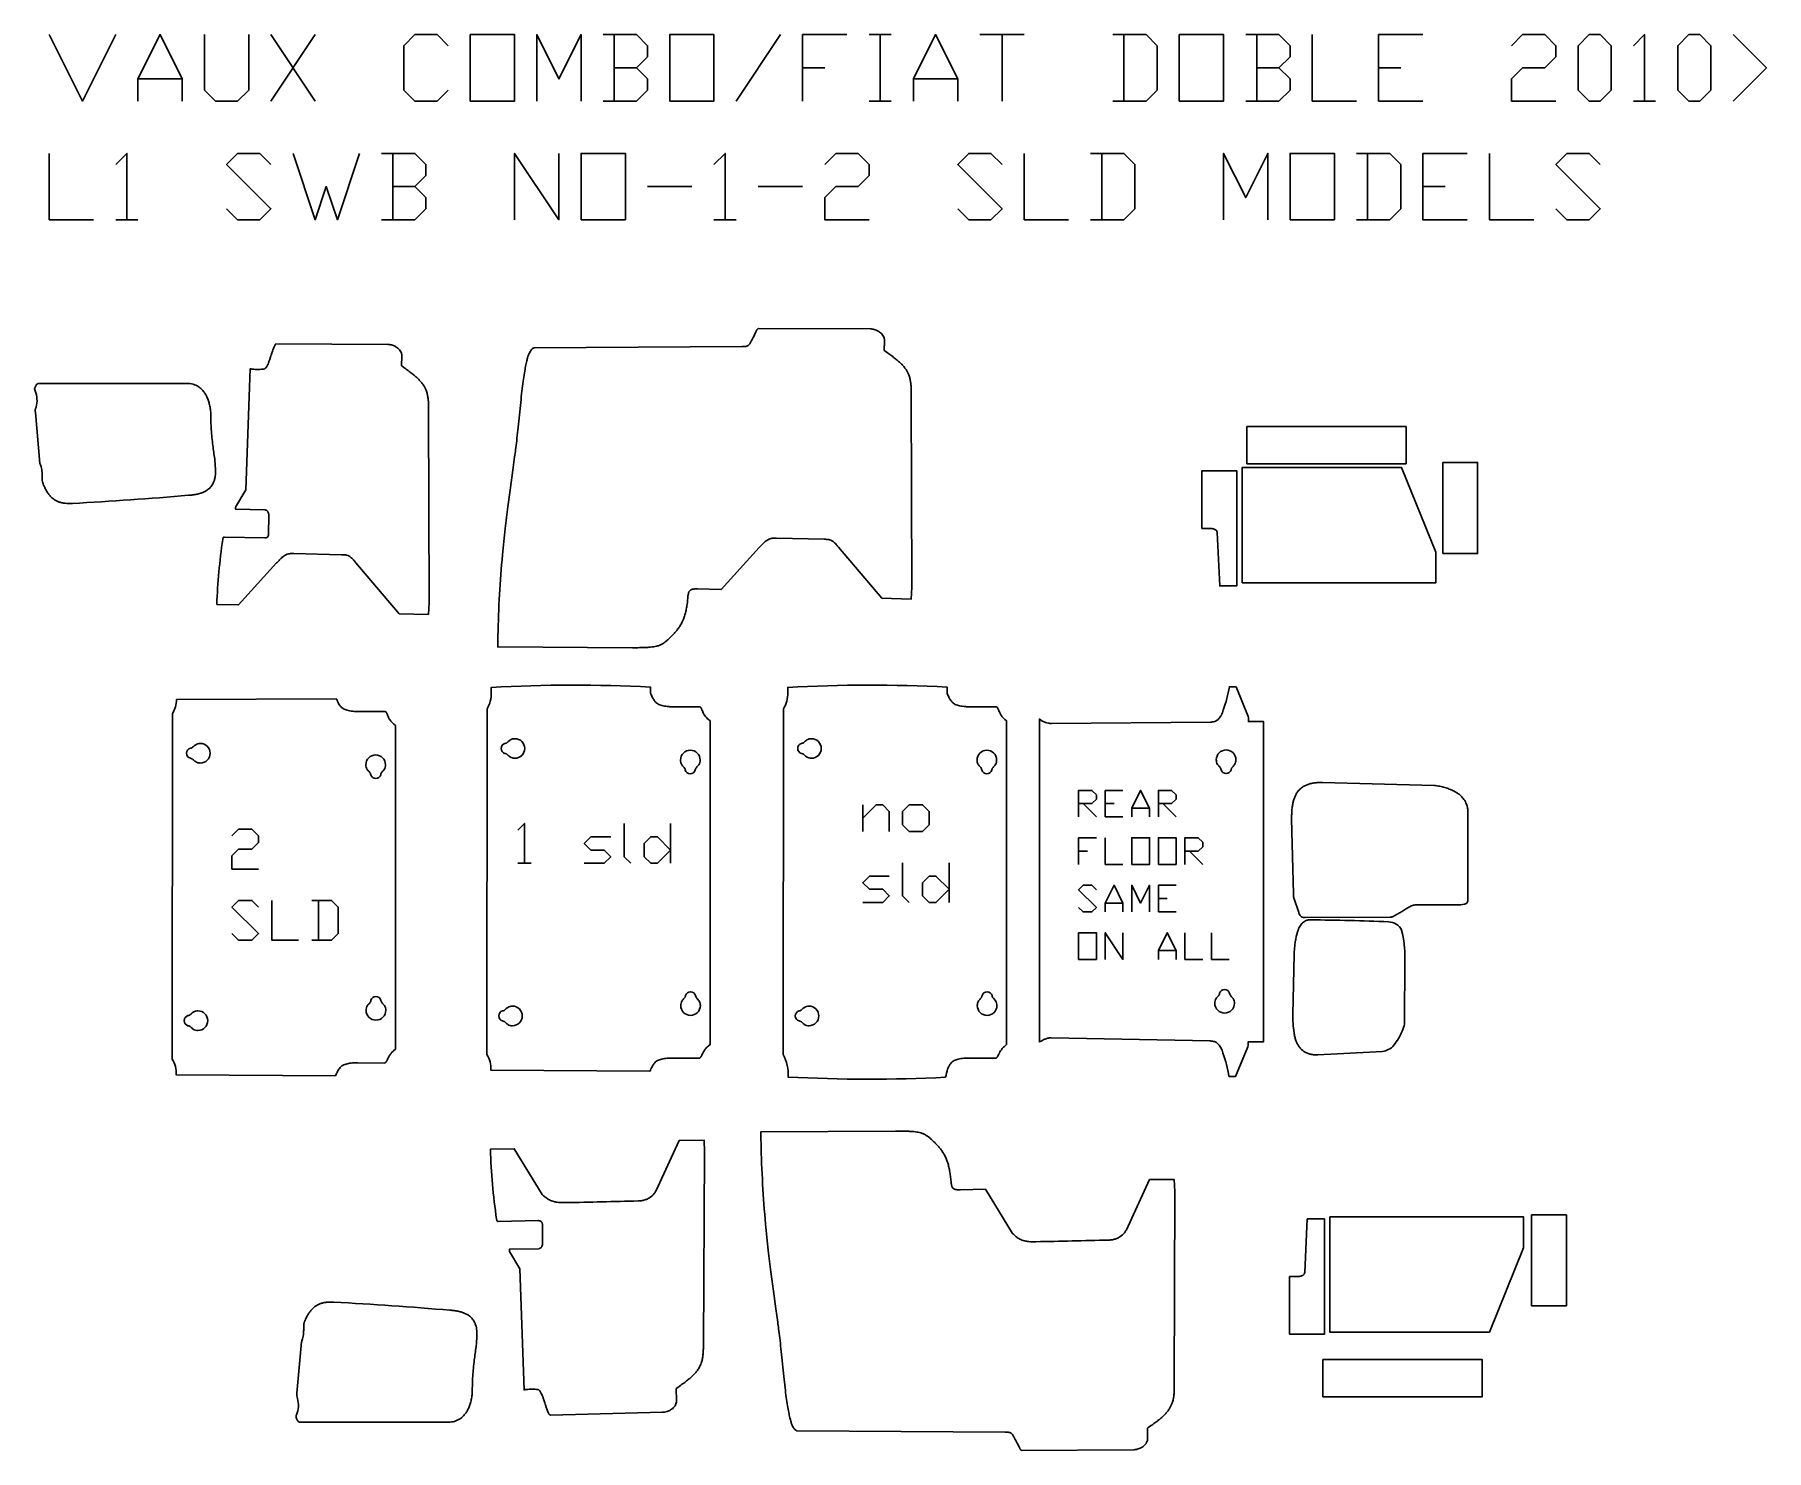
# Model space of a CAD drawing. Extents: x 937 to 7555, y -7170 to -1759.
import ezdxf

# ---------------------------------------------------------------- set-up
doc = ezdxf.new("R2010")
doc.units = 0
doc.layers.add('Default_Layer', color=1, linetype='CONTINUOUS')

msp = doc.modelspace()

# ---------------------------------------------------------------- linework, layer by layer
at = {"layer": 'Default_Layer'}
for points in [[(992.9, -1759.4), (1119.9, -2013.4), (1246.9, -1759.4)], [(1331.6, -2013.4), (1331.6, -1928.7), (1416.3, -1759.4), (1500.9, -1928.7), (1500.9, -2013.4)], [(1585.6, -1759.4), (1585.6, -1971.1), (1627.9, -2013.4), (1712.6, -2013.4), (1754.9, -1971.1), (1754.9, -1759.4)], [(1839.6, -2013.4), (2008.9, -1759.4)], [(1839.6, -1759.4), (2008.9, -2013.4)], [(2516.9, -1971.1), (2474.6, -2013.4), (2389.9, -2013.4), (2347.6, -1971.1), (2347.6, -1801.7), (2389.9, -1759.4), (2474.6, -1759.4), (2516.9, -1801.7)], [(2855.6, -2013.4), (2855.6, -1759.4), (2940.3, -1928.7), (3024.9, -1759.4), (3024.9, -2013.4)], [(3236.6, -1886.4), (3278.9, -1844.1), (3278.9, -1801.7), (3236.6, -1759.4), (3109.6, -1759.4)], [(3151.9, -1759.4), (3151.9, -2013.4)], [(3617.6, -2013.4), (3786.9, -1759.4)], [(3871.6, -2013.4), (3871.6, -1759.4), (4040.9, -1759.4)], [(4125.6, -1759.4), (4210.3, -1759.4)], [(4167.9, -1759.4), (4167.9, -2013.4)], [(4294.9, -2013.4), (4294.9, -1928.7), (4379.6, -1759.4), (4464.3, -1928.7), (4464.3, -2013.4)], [(4548.9, -1759.4), (4718.3, -1759.4)], [(4633.6, -1759.4), (4633.6, -2013.4)], [(5056.9, -2013.4), (5183.9, -2013.4), (5226.3, -1971.1), (5226.3, -1801.7), (5183.9, -1759.4), (5056.9, -1759.4)], [(5099.3, -1759.4), (5099.3, -2013.4)], [(5691.9, -1886.4), (5734.3, -1844.1), (5734.3, -1801.7), (5691.9, -1759.4), (5564.9, -1759.4)], [(5607.3, -1759.4), (5607.3, -2013.4)], [(5818.9, -1759.4), (5818.9, -2013.4), (5988.3, -2013.4)], [(6072.9, -2013.4), (6072.9, -1759.4), (6242.3, -1759.4)], [(6580.9, -1801.7), (6623.3, -1759.4), (6707.9, -1759.4), (6750.3, -1801.7), (6750.3, -1844.1), (6707.9, -1886.4), (6623.3, -1886.4), (6580.9, -1928.7), (6580.9, -2013.4), (6750.3, -2013.4)], [(7046.6, -1801.7), (7088.9, -1759.4), (7088.9, -2013.4)], [(7427.6, -1759.4), (7554.6, -1886.4), (7427.6, -2013.4)], [(3109.6, -2013.4), (3236.6, -2013.4), (3278.9, -1971.1), (3278.9, -1928.7), (3236.6, -1886.4), (3151.9, -1886.4)], [(3871.6, -1886.4), (3956.3, -1886.4)], [(5564.9, -2013.4), (5691.9, -2013.4), (5734.3, -1971.1), (5734.3, -1928.7), (5691.9, -1886.4), (5607.3, -1886.4)], [(6072.9, -1886.4), (6157.6, -1886.4)], [(1331.6, -1928.7), (1500.9, -1928.7)], [(4294.9, -1928.7), (4464.3, -1928.7)], [(4125.6, -2013.4), (4210.3, -2013.4)], [(6072.9, -2013.4), (6242.3, -2013.4)], [(7046.6, -2013.4), (7131.3, -2013.4)], [(992.9, -2213), (992.9, -2467), (1162.3, -2467)], [(1246.9, -2255.3), (1289.3, -2213), (1289.3, -2467)], [(1670.3, -2424.6), (1712.6, -2467), (1797.3, -2467), (1839.6, -2424.6), (1670.3, -2255.3), (1712.6, -2213), (1797.3, -2213), (1839.6, -2255.3)], [(1924.3, -2213), (2008.9, -2467), (2051.3, -2340), (2093.6, -2467), (2178.3, -2213)], [(2389.9, -2340), (2432.3, -2297.6), (2432.3, -2255.3), (2389.9, -2213), (2262.9, -2213)], [(2305.3, -2213), (2305.3, -2467)], [(2770.9, -2467), (2770.9, -2213), (2940.3, -2467), (2940.3, -2213)], [(3532.9, -2255.3), (3575.3, -2213), (3575.3, -2467)], [(3956.3, -2255.3), (3998.6, -2213), (4083.3, -2213), (4125.6, -2255.3), (4125.6, -2297.6), (4083.3, -2340), (3998.6, -2340), (3956.3, -2382.3), (3956.3, -2467), (4125.6, -2467)], [(4464.3, -2424.6), (4506.6, -2467), (4591.3, -2467), (4633.6, -2424.6), (4464.3, -2255.3), (4506.6, -2213), (4591.3, -2213), (4633.6, -2255.3)], [(4718.3, -2213), (4718.3, -2467), (4887.6, -2467)], [(4972.3, -2467), (5099.3, -2467), (5141.6, -2424.6), (5141.6, -2255.3), (5099.3, -2213), (4972.3, -2213)], [(5014.6, -2213), (5014.6, -2467)], [(5480.3, -2467), (5480.3, -2213), (5564.9, -2382.3), (5649.6, -2213), (5649.6, -2467)], [(5988.3, -2467), (6115.3, -2467), (6157.6, -2424.6), (6157.6, -2255.3), (6115.3, -2213), (5988.3, -2213)], [(6030.6, -2213), (6030.6, -2467)], [(6242.3, -2467), (6242.3, -2213), (6411.6, -2213)], [(6496.3, -2213), (6496.3, -2467), (6665.6, -2467)], [(6750.3, -2424.6), (6792.6, -2467), (6877.3, -2467), (6919.6, -2424.6), (6750.3, -2255.3), (6792.6, -2213), (6877.3, -2213), (6919.6, -2255.3)], [(2262.9, -2467), (2389.9, -2467), (2432.3, -2424.6), (2432.3, -2382.3), (2389.9, -2340), (2305.3, -2340)], [(3278.9, -2340), (3448.3, -2340)], [(3702.3, -2340), (3871.6, -2340)], [(6242.3, -2340), (6326.9, -2340)], [(1246.9, -2467), (1331.6, -2467)], [(3532.9, -2467), (3617.6, -2467)], [(6242.3, -2467), (6411.6, -2467)], [(4926.3, -4748.9), (4926.3, -4647.3), (4977.1, -4647.3), (4994.1, -4664.2), (4994.1, -4681.2), (4977.1, -4698.1), (4926.3, -4698.1)], [(4943.3, -4698.1), (4994.1, -4748.9)], [(5027.9, -4748.9), (5027.9, -4647.3), (5095.7, -4647.3)], [(5027.9, -4698.1), (5061.8, -4698.1)], [(5129.5, -4748.9), (5129.5, -4715), (5163.4, -4647.3), (5197.3, -4715), (5197.3, -4748.9)], [(5231.1, -4748.9), (5231.1, -4647.3), (5281.9, -4647.3), (5298.9, -4664.2), (5298.9, -4681.2), (5281.9, -4698.1), (5231.1, -4698.1)], [(5248.1, -4698.1), (5298.9, -4748.9)], [(4101.4, -4804.2), (4101.4, -4702.6)], [(4101.4, -4753.4), (4152.2, -4702.6), (4177.6, -4702.6), (4203, -4728), (4203, -4804.2)], [(5027.9, -4748.9), (5095.7, -4748.9)], [(5129.5, -4715), (5197.3, -4715)], [(1690.9, -4821.3), (1716.3, -4795.9), (1767.1, -4795.9), (1792.5, -4821.3), (1792.5, -4846.7), (1767.1, -4872.1), (1716.3, -4872.1), (1690.9, -4897.5), (1690.9, -4948.3), (1792.5, -4948.3)], [(2783.1, -4799.2), (2808.5, -4773.8), (2808.5, -4926.2)], [(3037.1, -4926.2), (3113.3, -4926.2), (3138.7, -4900.8), (3113.3, -4875.4), (3062.5, -4875.4), (3037.1, -4850), (3062.5, -4824.6), (3138.7, -4824.6)], [(3189.5, -4773.8), (3189.5, -4900.8), (3214.9, -4926.2)], [(3367.3, -4773.8), (3367.3, -4926.2)], [(4926.3, -4930.3), (4926.3, -4828.7), (4994.1, -4828.7)], [(5027.9, -4828.7), (5027.9, -4930.3), (5095.7, -4930.3)], [(5332.7, -4930.3), (5332.7, -4828.7), (5383.5, -4828.7), (5400.5, -4845.7), (5400.5, -4862.6), (5383.5, -4879.5), (5332.7, -4879.5)], [(4926.3, -4879.5), (4960.2, -4879.5)], [(5349.7, -4879.5), (5400.5, -4930.3)], [(2783.1, -4926.2), (2833.9, -4926.2)], [(4253.8, -4924), (4253.8, -5051), (4279.2, -5076.4)], [(4431.6, -4924), (4431.6, -5076.4)], [(4101.4, -5076.4), (4177.6, -5076.4), (4203, -5051), (4177.6, -5025.6), (4126.8, -5025.6), (4101.4, -5000.2), (4126.8, -4974.8), (4203, -4974.8)], [(4926.3, -5094.8), (4943.3, -5111.7), (4977.1, -5111.7), (4994.1, -5094.8), (4926.3, -5027.1), (4943.3, -5010.1), (4977.1, -5010.1), (4994.1, -5027.1)], [(5027.9, -5111.7), (5027.9, -5077.9), (5061.8, -5010.1), (5095.7, -5077.9), (5095.7, -5111.7)], [(5129.5, -5111.7), (5129.5, -5010.1), (5163.4, -5077.9), (5197.3, -5010.1), (5197.3, -5111.7)], [(5231.1, -5111.7), (5231.1, -5010.1), (5298.9, -5010.1)], [(1690.9, -5195), (1716.3, -5220.4), (1767.1, -5220.4), (1792.5, -5195), (1690.9, -5093.4), (1716.3, -5068), (1767.1, -5068), (1792.5, -5093.4)], [(1843.3, -5068), (1843.3, -5220.4), (1944.9, -5220.4)], [(1995.7, -5220.4), (2071.9, -5220.4), (2097.3, -5195), (2097.3, -5093.4), (2071.9, -5068), (1995.7, -5068)], [(2021.1, -5068), (2021.1, -5220.4)], [(5027.9, -5077.9), (5095.7, -5077.9)], [(5231.1, -5060.9), (5265, -5060.9)], [(5231.1, -5111.7), (5298.9, -5111.7)], [(5027.9, -5293.2), (5027.9, -5191.6), (5095.7, -5293.2), (5095.7, -5191.6)], [(5231.1, -5293.2), (5231.1, -5259.3), (5265, -5191.6), (5298.9, -5259.3), (5298.9, -5293.2)], [(5332.7, -5191.6), (5332.7, -5293.2), (5400.5, -5293.2)], [(5434.3, -5191.6), (5434.3, -5293.2), (5502.1, -5293.2)], [(5231.1, -5259.3), (5298.9, -5259.3)]]:
    msp.add_lwpolyline(points, dxfattribs=at)
for points in [[(2601.6, -2013.4), (2601.6, -1759.4), (2770.9, -1759.4), (2770.9, -2013.4), (2601.6, -2013.4)], [(3363.6, -2013.4), (3363.6, -1759.4), (3532.9, -1759.4), (3532.9, -2013.4), (3363.6, -2013.4)], [(5310.9, -2013.4), (5310.9, -1759.4), (5480.3, -1759.4), (5480.3, -2013.4), (5310.9, -2013.4)], [(6877.3, -2013.4), (6834.9, -1971.1), (6834.9, -1801.7), (6877.3, -1759.4), (6919.6, -1759.4), (6961.9, -1801.7), (6961.9, -1971.1), (6919.6, -2013.4), (6877.3, -2013.4)], [(7258.3, -2013.4), (7215.9, -1971.1), (7215.9, -1801.7), (7258.3, -1759.4), (7300.6, -1759.4), (7342.9, -1801.7), (7342.9, -1971.1), (7300.6, -2013.4), (7258.3, -2013.4)], [(3024.9, -2467), (3024.9, -2213), (3194.3, -2213), (3194.3, -2467), (3024.9, -2467)], [(5734.3, -2467), (5734.3, -2213), (5903.6, -2213), (5903.6, -2467), (5734.3, -2467)], [(5569.4, -3257.4), (5569.4, -3399.4), (6178.1, -3399.4), (6178.1, -3257.4), (5569.4, -3257.4)], [(5551, -3854.6), (6290.9, -3854.6), (6290.9, -3736.9), (6160.4, -3413.9), (5551, -3413.9), (5551, -3854.6)], [(6318.3, -3742.3), (6451.3, -3742.3), (6451.3, -3394.3), (6318.3, -3394.3), (6318.3, -3742.3)], [(4330, -4804.2), (4279.2, -4804.2), (4253.8, -4778.8), (4253.8, -4728), (4279.2, -4702.6), (4330, -4702.6), (4355.4, -4728), (4355.4, -4778.8), (4330, -4804.2)], [(3367.3, -4875.4), (3316.5, -4926.2), (3291.1, -4926.2), (3265.7, -4900.8), (3265.7, -4850), (3291.1, -4824.6), (3316.5, -4824.6), (3367.3, -4875.4)], [(5129.5, -4930.3), (5129.5, -4828.7), (5197.3, -4828.7), (5197.3, -4930.3), (5129.5, -4930.3)], [(5231.1, -4930.3), (5231.1, -4828.7), (5298.9, -4828.7), (5298.9, -4930.3), (5231.1, -4930.3)], [(4431.6, -5025.6), (4380.8, -5076.4), (4355.4, -5076.4), (4330, -5051), (4330, -5000.2), (4355.4, -4974.8), (4380.8, -4974.8), (4431.6, -5025.6)], [(4926.3, -5293.2), (4926.3, -5191.6), (4994.1, -5191.6), (4994.1, -5293.2), (4926.3, -5293.2)], [(5886.8, -6277.4), (5886.8, -6718.2), (6496.2, -6718.2), (6626.7, -6395.1), (6626.7, -6277.4), (5886.8, -6277.4)], [(6790.7, -6269.9), (6657.7, -6269.9), (6657.7, -6617.9), (6790.7, -6617.9), (6790.7, -6269.9)], [(5860, -6964.9), (6468.7, -6964.9), (6468.7, -6822.9), (5860, -6822.9), (5860, -6964.9)]]:
    msp.add_lwpolyline(points, close=True, dxfattribs=at)
for points in [[(3469.7, -3877.8), (3560.9, -3880), (3706, -3719.6, -0.0051), (3715.3, -3709.7, -0.0104), (3722.6, -3702.3, -0.0167), (3729, -3696.6, -0.0249), (3735.1, -3692, -0.0358), (3741.6, -3688.2, -0.0598), (3751.8, -3684.6, -0.03), (3758.9, -3683.6, -0.0191), (3766.3, -3683.1, -0.0084), (3772.4, -3683.1), (3954.1, -3687.9), (3956.1, -3687.9, -0.0053), (3963.3, -3688.2, -0.0172), (3969.2, -3688.7, -0.0316), (3974.8, -3689.8, -0.0724), (3983.8, -3693.5, -0.0347), (3988.9, -3697, -0.0245), (3994, -3701.6, -0.0176), (3999.8, -3707.6, -0.0124), (4006.7, -3715.8, -0.0025), (4008.7, -3718.3), (4174.4, -3913.5), (4286.5, -3916.3), (4288.5, -3870.9), (4286.6, -3135.5, 0.0101), (4286.7, -3117.7, 0.0143), (4286, -3101.7, 0.0186), (4284.4, -3087.3, 0.0235), (4281.7, -3073.8, 0.0317), (4277.3, -3059.7, 0.0538), (4266.8, -3039.4, 0.0286), (4258.4, -3028.2, 0.0218), (4249.1, -3018.1, 0.0163), (4238.6, -3008.3, 0.0117), (4226.6, -2998.2, 0.0076), (4212.5, -2987.3, 0.0037), (4196.1, -2975.2), (4185.9, -2967.8), (4183.5, -2966.1), (4184.6, -2929.2, 0.0896), (4182.8, -2917.1, 0.0638), (4178.7, -2908.7, 0.0503), (4173.1, -2901.9, 0.0444), (4165.8, -2895.9, 0.0449), (4155.8, -2890.2, 0.0551), (4141.5, -2885.5, 0.0367), (4133.4, -2884.3, 0.0108), (4131.4, -2884.3), (3703.3, -2882, 0.0957), (3701.5, -2882.7, 0.0601), (3699.9, -2884, 0.0426), (3698, -2886.3, 0.029), (3695.9, -2889.8, 0.0206), (3693.3, -2895.2, 0.0137), (3689.6, -2902.8, -0.010915), (3674.6, -2930.8, -0.0122), (3671.9, -2935.9, -0.0247), (3669.6, -2940.4, -0.0392), (3667, -2944, -0.0614), (3663.6, -2947.3, -0.0752), (3658.8, -2949.9, -0.0447), (3654.4, -2950.9, -0.029), (3649.6, -2951.4, -0.0156), (3643.9, -2951.4, -0.0031), (3640.8, -2951.3), (2845.4, -2956.3, 0.0648), (2841.6, -2958, 0.0489), (2838.1, -2960.7, 0.039), (2834.4, -2964.6, 0.0319), (2830.7, -2969.9, 0.0283), (2826.7, -2977.4, 0.0352), (2821.8, -2990, 0.0117), (2817.6, -3006.3, 0.0096), (2813.2, -3027, 0.0077), (2808.6, -3052.4, 0.0062), (2803.9, -3084, 0.0046), (2799.1, -3121.7, 0.003), (2794.3, -3164.9, 0.0014), (2789.4, -3212.2), (2788.1, -3225), (2783.4, -3270.9, -0.0026), (2778.9, -3311.9, -0.0043), (2774.7, -3346.3, -0.0055), (2771, -3372.5), (2763.9, -3423.4), (2754.7, -3490.6, 0.002), (2745, -3564.1, 0.0035), (2735.1, -3646.5, 0.0052), (2724.7, -3746.9, 0.0089), (2713.4, -3898.7, 0.0092), (2707.3, -4057, 0.0024), (2706.6, -4099.5), (3221.2, -4102.3, 0.0027), (3248.6, -4102, 0.0052), (3268.5, -4101.5, 0.0085), (3284.4, -4100.6, 0.0123), (3297.1, -4099.4, 0.0169), (3307.8, -4097.7, 0.0234), (3317.7, -4095.4, 0.0352), (3328.4, -4091.4, 0.0376), (3338.9, -4085.7, 0.0224), (3346.6, -4080.2, 0.0146), (3354.4, -4073.8, 0.0082), (3362.9, -4066, 0.0028), (3373.6, -4055.8), (3374.6, -4054.9, 0.0083), (3383.9, -4044.7, 0.0147), (3392.8, -4033.9, 0.0231), (3402.2, -4020.8, 0.0414), (3414.4, -3997.9, 0.0246), (3420.6, -3981.1, 0.0196), (3425.3, -3964.2, 0.0163), (3428.9, -3945.7, 0.0137), (3431.8, -3924.8, 0.0101), (3433.6, -3904.3, 0.0134), (3434.6, -3899.6), (3434.7, -3898.8, -0.0092), (3435.5, -3894.5, -0.0287), (3436.5, -3890.6, -0.0499), (3438.1, -3887.1, -0.115), (3442.7, -3882.2, -0.0537), (3446.4, -3880.2, -0.0399), (3450.8, -3878.9, -0.0304), (3456.4, -3878, -0.0234), (3463.5, -3877.6, -0.0133), (3469.7, -3877.8)], [(1632.9, -3936.9), (1716.3, -3938.9), (1861.4, -3778.5, -0.0051), (1870.7, -3768.6, -0.0104), (1878.1, -3761.3, -0.0167), (1884.5, -3755.5, -0.0249), (1890.6, -3750.9, -0.0358), (1897.1, -3747.1, -0.0598), (1907.3, -3743.6, -0.03), (1914.3, -3742.5, -0.0191), (1921.8, -3742.1, -0.0084), (1927.9, -3742.1), (2109.5, -3746.8), (2111.6, -3746.9, -0.0053), (2118.7, -3747.2, -0.0172), (2124.6, -3747.7, -0.0316), (2130.2, -3748.7, -0.0724), (2139.2, -3752.4, -0.0347), (2144.3, -3756, -0.0245), (2149.5, -3760.5, -0.0176), (2155.2, -3766.6, -0.0124), (2162.2, -3774.8, -0.0025), (2164.2, -3777.3), (2329.9, -3972.4), (2441.9, -3975.2), (2443.9, -3929.8), (2442.1, -3194.4, 0.0101), (2442.1, -3176.7, 0.0143), (2441.4, -3160.6, 0.0186), (2439.8, -3146.2, 0.0235), (2437.2, -3132.8, 0.0317), (2432.7, -3118.6, 0.0538), (2422.2, -3098.3, 0.0286), (2413.8, -3087.1, 0.0218), (2404.5, -3077, 0.0163), (2394.1, -3067.2, 0.0117), (2382, -3057.1, 0.0076), (2368, -3046.3, 0.0037), (2351.5, -3034.1), (2341.3, -3026.7), (2339, -3025), (2340.1, -2988.2, 0.0896), (2338.2, -2976, 0.0638), (2334.1, -2967.6, 0.0503), (2328.5, -2960.8, 0.0444), (2321.3, -2954.8, 0.0449), (2311.3, -2949.1, 0.0551), (2297, -2944.4, 0.0367), (2288.8, -2943.3, 0.0108), (2286.9, -2943.2), (1858.8, -2941, 0.017268), (1858.4, -2941.3, 0.0441), (1856.6, -2943.4, 0.0311), (1854.5, -2946.8, 0.0216), (1852.1, -2951.9, 0.0146), (1849.1, -2959.2, 0.0086), (1845.6, -2969.3, 0.003), (1841.5, -2981.9, -0.0013), (1838.5, -2991, -0.0067), (1834.2, -3003.8, -0.0117), (1830.3, -3014.1, -0.0168), (1826.8, -3022, -0.0228), (1823.6, -3027.8, -0.0302), (1820.8, -3031.9, -0.0407), (1818.1, -3034.8, -0.0545), (1815.6, -3036.6, -0.0773), (1812.9, -3037.7, -0.0051), (1808.9, -3038, -0.022), (1786.7, -3038.7, -0.0156), (1774.7, -3038.1, -0.0181), (1766.4, -3037.2, -0.0232), (1760.7, -3036.1), (1744.4, -3498.5), (1704.9, -3565.5), (1704.8, -3573.3), (1816.8, -3575.6, -0.0249), (1818.2, -3575.7, -0.0967), (1822.7, -3577.2, -0.0867), (1826.1, -3579.9, -0.0595), (1828.3, -3583.1, -0.0452), (1830, -3587.2, -0.0356), (1831.2, -3592.4, -0.0288), (1831.9, -3598.9), (1831.1, -3665.8, -0.0351), (1830.8, -3670.3, -0.0485), (1829.8, -3674.3, -0.0654), (1828.2, -3677.6, -0.1312), (1823.9, -3681.3, -0.0691), (1820.5, -3682.4, -0.0506), (1816.5, -3682.7), (1661.8, -3679.5, 0.0465), (1660.4, -3679.5, 0.1108), (1658.9, -3680.1, 0.1021), (1657.8, -3681.3, 0.0587), (1657.1, -3682.9, 0.0332), (1656.4, -3685.3, 0.0121), (1655.8, -3688.8, 0.026315), (1632.9, -3936.9)], [(939.8, -3203.5, -0.1521), (942.2, -3183.2, 0.1715), (938.6, -3120.7, -0.2505), (938.7, -3106), (942.1, -3099.1, -0.2437), (950.3, -3092.4), (1523.9, -3092.6, -0.0467), (1536.5, -3093.9, -0.0783), (1558, -3101.9, -0.0548), (1571.8, -3111.8, -0.0428), (1582, -3122.6, -0.0355), (1590.1, -3134.4, -0.0307), (1596.7, -3147.5, -0.0271), (1602, -3162.2, -0.0239), (1606.2, -3178.6, -0.0213), (1609.1, -3196.9, -0.01), (1610.1, -3207, 0.0159), (1611.9, -3267.6, 0.015), (1617.7, -3329.8, 0.0113), (1625.1, -3380.4, 0.0073), (1625.8, -3390.5), (1626.2, -3396.4, -0.0038), (1627.3, -3409.2, -0.011), (1627.9, -3422.5, -0.0172), (1627.8, -3435.2, -0.0227), (1626.8, -3447.2, -0.03), (1624.5, -3459.1, -0.0367), (1620.7, -3470.2, -0.0516), (1613.9, -3482.6, -0.0623), (1602.8, -3494.9, -0.0411), (1592.8, -3502.2, -0.0334), (1582.1, -3507.9, -0.0281), (1570.2, -3512.3, -0.0242), (1556.7, -3515.8, -0.0209), (1541.4, -3518.4, -0.0173), (1524.8, -3519.9, -0.008), (1081.1, -3550.8, -0.0187), (1066.8, -3551.2, -0.0232), (1053.6, -3550.4, -0.0292), (1040.8, -3548.3, -0.0371), (1027.8, -3544.3, -0.0682), (1008.6, -3533.6, -0.0405), (998, -3524.2, -0.0318), (989.5, -3514.1, -0.0261), (982.1, -3502.9, -0.0219), (975.2, -3490, -0.0123), (971, -3480.6, -0.096), (966.1, -3463.5, 0.0123), (966.1, -3446.9, 0.0155), (965.2, -3432.6, 0.0187), (963.7, -3420.8, 0.0228), (961.7, -3411, 0.0276), (959.1, -3403.1, 0.0213), (957.3, -3398.8), (939.8, -3203.5)], [(5455.3, -3661.6), (5465.4, -3866.4), (5530.6, -3866.4), (5530.6, -3425.8), (5397.6, -3425.8), (5397.6, -3646.1), (5426.1, -3646.3, -0.0379), (5435.8, -3647, -0.0349), (5442.3, -3648.4, -0.0401), (5447, -3650.3, -0.0497), (5450.6, -3652.4, -0.0654), (5453.1, -3654.9, -0.1022), (5455, -3658.7, -0.0701), (5455.3, -3661.6)], [(1479.4, -4300.7, -0.126031), (1463.8, -4353.5), (1462.4, -5674.5, -0.1718), (1477.5, -5734.3), (2086.1, -5738, 0.0079), (2090, -5730.3), (2090.8, -5728.7, -0.0055), (2094.1, -5722, -0.0167), (2097.5, -5715.8, -0.0289), (2101.5, -5710, -0.0492), (2107.5, -5703.5, -0.0538), (2115.3, -5698.1, -0.0365), (2122.7, -5694.8, -0.0287), (2130.9, -5692.2, -0.023), (2140.6, -5690.3, -0.0186), (2152.1, -5689.1, -0.0151), (2166, -5688.5, -0.0046), (2171.5, -5688.4), (2274.3, -5689.4, 0.1251), (2276.4, -5688.8, 0.0681), (2278, -5687.6, 0.0431), (2279.6, -5685.6, 0.0258), (2281.5, -5682.6, 0.0113), (2283.8, -5678.1), (2284.8, -5676.1, -0.0068), (2288.2, -5669.3, -0.0199), (2292.8, -5661.1, -0.0328), (2299.3, -5652.1, -0.0459), (2308.6, -5642.8), (2315.7, -5636.7), (2315.7, -4399.7), (2309.4, -4394.1, -0.0796), (2294.9, -4378.5, -0.0332), (2289.7, -4369.4, -0.0173), (2286.4, -4362, -0.0031), (2284.9, -4358.3, 0.0074), (2283, -4353.7, 0.0233), (2281.5, -4350.6, 0.0423), (2280.2, -4348.5, 0.0693), (2278.9, -4347.2, 0.1323), (2276.9, -4346.5, 0.0172), (2276.6, -4346.4), (2173, -4345.9, -0.0145), (2158.2, -4345.5, -0.0176), (2146.2, -4344.3, -0.0216), (2136.1, -4342.5, -0.0267), (2127.4, -4340.1, -0.0343), (2119.7, -4336.9, -0.046), (2112.2, -4332.3, -0.0608), (2104.5, -4324.8, -0.0324), (2100.3, -4318.8, -0.0193), (2096.9, -4312.6, -0.008), (2093.6, -4305.9), (2092.8, -4304.3, 0.005225), (2089.4, -4297.1), (1479.4, -4300.7)], [(3375.1, -4327.9, -0.0145), (3360.4, -4327.4, -0.0176), (3348.3, -4326.2, -0.0216), (3338.2, -4324.4, -0.0267), (3329.6, -4322, -0.0343), (3321.8, -4318.8, -0.046), (3314.4, -4314.2, -0.0608), (3306.7, -4306.7, -0.0324), (3302.5, -4300.7, -0.0193), (3299, -4294.5, -0.008), (3295.7, -4287.8), (3294.9, -4286.2, 0.0055), (3291.3, -4278.6, 0.0033), (3290.2, -4276.5, -0.0023), (3290.2, -4270.4), (3290.2, -4260.1), (3290.3, -4252.8, 0.0263), (2681.5, -4253.9), (2681.5, -4274.7, -0.1443), (2665.9, -4335.4), (2664.5, -5656.4, -0.1718), (2679.6, -5716.3), (3288.2, -5719.9, 0.0079), (3292.1, -5712.2), (3292.9, -5710.6, -0.0055), (3296.3, -5703.9, -0.0167), (3299.7, -5697.7, -0.0289), (3303.6, -5691.9, -0.0492), (3309.7, -5685.4, -0.0538), (3317.5, -5680, -0.0365), (3324.8, -5676.7, -0.0287), (3333.1, -5674.1, -0.023), (3342.7, -5672.3, -0.0186), (3354.2, -5671, -0.0151), (3368.1, -5670.4, -0.0046), (3373.7, -5670.3), (3476.4, -5671.3, 0.1251), (3478.6, -5670.7, 0.0681), (3480.1, -5669.5, 0.0431), (3481.8, -5667.5, 0.0258), (3483.6, -5664.5, 0.0113), (3485.9, -5660), (3486.9, -5658, -0.0068), (3490.3, -5651.2, -0.0199), (3495, -5643, -0.0328), (3501.5, -5634, -0.0459), (3510.7, -5624.7), (3517.9, -5618.6), (3517.8, -4381.6), (3511.6, -4376, -0.0796), (3497.1, -4360.4, -0.0332), (3491.9, -4351.4, -0.0173), (3488.6, -4343.9, -0.0031), (3487, -4340.2, 0.0074), (3485.2, -4335.6, 0.0233), (3483.7, -4332.5, 0.0423), (3482.4, -4330.4, 0.0693), (3481, -4329.1, 0.1323), (3479, -4328.4, 0.0172), (3478.8, -4328.3), (3375.1, -4327.9)], [(4418.1, -5743.8, -0.025742), (3815.9, -5742.8, 0.136392), (3797.8, -5656.4), (3799.2, -4335.4, 0.1443), (3814.8, -4274.7), (3814.8, -4253.9, -0.0263), (4423.5, -4252.8), (4423.5, -4260.1), (4423.5, -4270.4, 0.0023), (4423.5, -4276.5, -0.0033), (4424.6, -4278.6, -0.0055), (4428.2, -4286.2), (4429, -4287.8, 0.008), (4432.3, -4294.5, 0.0193), (4435.7, -4300.7, 0.0324), (4440, -4306.7, 0.0608), (4447.7, -4314.2, 0.046), (4455.1, -4318.8, 0.0343), (4462.9, -4322, 0.0267), (4471.5, -4324.4, 0.0216), (4481.6, -4326.2, 0.0176), (4493.7, -4327.4, 0.0145), (4508.4, -4327.9), (4612.1, -4328.3, -0.0172), (4612.3, -4328.4, -0.1323), (4614.3, -4329.1, -0.0693), (4615.6, -4330.4, -0.0423), (4617, -4332.5, -0.0233), (4618.5, -4335.6, -0.0074), (4620.3, -4340.2, 0.0031), (4621.8, -4343.9, 0.0173), (4625.2, -4351.4, 0.0332), (4630.4, -4360.4, 0.0796), (4644.9, -4376), (4651.1, -4381.6), (4651.2, -5618.6), (4644, -5624.7, 0.0459), (4634.8, -5634, 0.0328), (4628.3, -5643, 0.0199), (4623.6, -5651.2, 0.0068), (4620.2, -5658), (4619.2, -5660, -0.0113), (4616.9, -5664.5, -0.0258), (4615, -5667.5, -0.0431), (4613.4, -5669.5, -0.0681), (4611.9, -5670.7, -0.1251), (4609.7, -5671.3), (4507, -5670.3, 0.0046), (4501.4, -5670.4, 0.0151), (4487.5, -5671, 0.0186), (4476, -5672.3, 0.023), (4466.4, -5674.1, 0.0287), (4458.1, -5676.7, 0.0365), (4450.8, -5680, 0.0538), (4443, -5685.4, 0.0492), (4436.9, -5691.9, 0.0289), (4433, -5697.7, 0.0167), (4429.6, -5703.9, 0.0055), (4426.2, -5710.6), (4425.4, -5712.2, -0.006225), (4418.1, -5743.8)], [(4776.7, -5610.2, -0.0575), (4790.2, -5601.4, -0.0397), (4801.8, -5596.6, -0.0328), (4814, -5593.7, -0.0181), (4822.1, -5592.5), (5429.2, -5605, -0.0342), (5437.4, -5605.7, -0.0443), (5445.3, -5607.7, -0.0711), (5455, -5612.7, -0.0534), (5461.5, -5618.5, -0.0386), (5466.4, -5624.7, -0.0301), (5470.6, -5632.1, -0.0233), (5474.4, -5640.7, -0.0176), (5477.9, -5651), (5478.1, -5651.4, -0.0434), (5500.7, -5740.4), (5526.1, -5740.6), (5573.1, -5627.3, 0.0763), (5574.4, -5608.2), (5632.4, -5608.6), (5633.4, -4384.6), (5575.3, -4384.4, 0.0763), (5574.2, -4365.4), (5528.2, -4251.7), (5502.8, -4251.7, -0.0434), (5479.4, -4340.4, -0.0174), (5475.8, -4350.8, -0.0234), (5471.8, -4359.5, -0.03), (5467.6, -4366.8, -0.0381), (5462.7, -4373, -0.053), (5456.2, -4378.8, -0.0724), (5446.3, -4383.8, -0.0443), (5438.4, -4385.7, -0.0346), (5430.1, -4386.4), (4823, -4392.4, -0.0229), (4810.8, -4390.4, -0.0273), (4800.2, -4387.6, -0.0334), (4790.6, -4383.8, -0.0429), (4781.4, -4378.4, -0.0265), (4776.7, -4374.7), (4776.7, -5610.2)], [(1560.7, -4469.2, 0.0803), (1552.2, -4472.9, 0.033), (1548.1, -4476, 0.0107), (1544.8, -4478.9, -0.0019), (1543.6, -4480.1, -0.0195), (1540.7, -4482.5, -0.0424), (1537.7, -4484.5, -0.1022), (1532, -4486.2, 0.335603), (1517.4, -4505.4, 0.335603), (1531.9, -4524.7, -0.0619), (1535.5, -4525.5, -0.0601), (1539, -4527.3, -0.0322), (1541.9, -4529.4, -0.0106), (1544.8, -4532.1, 0.0082), (1547.6, -4534.6, 0.0301), (1551.6, -4537.7, 0.0851), (1560.6, -4541.8, 0.0632), (1570, -4543, 0.414214), (1607.5, -4505.5, 0.414214), (1570, -4468, 0.0635), (1560.7, -4469.2)], [(2762.9, -4451.1, -0.0635), (2772.1, -4449.9, -0.414214), (2809.6, -4487.4, -0.414214), (2772.1, -4524.9, -0.0632), (2762.7, -4523.7, -0.0851), (2753.7, -4519.6, -0.0301), (2749.8, -4516.5, -0.0082), (2747, -4514, 0.0106), (2744.1, -4511.4, 0.0322), (2741.2, -4509.2, 0.0601), (2737.6, -4507.4, 0.0619), (2734.1, -4506.6, -0.335603), (2719.5, -4487.4, -0.335603), (2734.1, -4468.1, 0.1022), (2739.8, -4466.4, 0.0424), (2742.9, -4464.4, 0.0195), (2745.7, -4462, 0.0019), (2747, -4460.8, -0.0107), (2750.2, -4457.9, -0.033), (2754.3, -4454.8, -0.0803), (2762.9, -4451.1)], [(3406, -4540.6, -0.0635), (3404.9, -4531.4, -0.414214), (3442.4, -4493.9, -0.414214), (3479.9, -4531.4, -0.0632), (3478.7, -4540.7, -0.0851), (3474.6, -4549.8, -0.0301), (3471.5, -4553.7, -0.0082), (3468.9, -4556.5, 0.0106), (3466.3, -4559.4, 0.0322), (3464.1, -4562.3, 0.0601), (3462.4, -4565.8, 0.0619), (3461.6, -4569.4, -0.335603), (3442.3, -4583.9, -0.335603), (3423.1, -4569.4, 0.1022), (3421.4, -4563.6, 0.0424), (3419.4, -4560.6, 0.0195), (3416.9, -4557.8, 0.0019), (3415.8, -4556.5, -0.0107), (3412.9, -4553.3, -0.033), (3409.8, -4549.2, -0.0803), (3406, -4540.6)], [(3896.1, -4451.1, 0.0803), (3887.6, -4454.8, 0.033), (3883.5, -4457.9, 0.0107), (3880.3, -4460.8, -0.0019), (3879, -4462, -0.0195), (3876.2, -4464.4, -0.0424), (3873.1, -4466.4, -0.1022), (3867.4, -4468.1, 0.335603), (3852.8, -4487.4, 0.335603), (3867.4, -4506.6, -0.0619), (3870.9, -4507.4, -0.0601), (3874.5, -4509.2, -0.0322), (3877.4, -4511.4, -0.0106), (3880.3, -4514, 0.0082), (3883.1, -4516.5, 0.0301), (3887, -4519.6, 0.0851), (3896, -4523.7, 0.0632), (3905.4, -4524.9, 0.414214), (3942.9, -4487.4, 0.414214), (3905.4, -4449.9, 0.0635), (3896.1, -4451.1)], [(4539.3, -4540.6, 0.0803), (4543.1, -4549.2, 0.033), (4546.2, -4553.3, 0.0107), (4549.1, -4556.5, -0.0019), (4550.2, -4557.8, -0.0195), (4552.7, -4560.6, -0.0424), (4554.7, -4563.6, -0.1022), (4556.4, -4569.4, 0.335603), (4575.6, -4583.9, 0.335603), (4594.9, -4569.4, -0.0619), (4595.6, -4565.8, -0.0601), (4597.4, -4562.3, -0.0322), (4599.6, -4559.4, -0.0106), (4602.2, -4556.5, 0.0082), (4604.8, -4553.7, 0.0301), (4607.8, -4549.8, 0.0851), (4612, -4540.7, 0.0632), (4613.2, -4531.4, 0.414214), (4575.7, -4493.9, 0.414214), (4538.2, -4531.4, 0.0635), (4539.3, -4540.6)], [(5453.6, -4539.7, -0.0635), (5452.5, -4530.5, -0.414214), (5490, -4493, -0.414214), (5527.5, -4530.5, -0.0632), (5526.3, -4539.8, -0.0851), (5522.2, -4548.8, -0.0301), (5519.1, -4552.8, -0.0082), (5516.5, -4555.6, 0.0106), (5513.9, -4558.5, 0.0322), (5511.7, -4561.4, 0.0601), (5510, -4564.9, 0.0619), (5509.2, -4568.5, -0.335603), (5489.9, -4583, -0.335603), (5470.7, -4568.4, 0.1022), (5469, -4562.7, 0.0424), (5467, -4559.7, 0.0195), (5464.5, -4556.8, 0.0019), (5463.4, -4555.6, -0.0107), (5460.5, -4552.3, -0.033), (5457.4, -4548.3, -0.0803), (5453.6, -4539.7)], [(2203.9, -4558.7, 0.0803), (2207.7, -4567.3, 0.033), (2210.7, -4571.4, 0.0107), (2213.7, -4574.6, -0.0019), (2214.8, -4575.8, -0.0195), (2217.2, -4578.7, -0.0424), (2219.2, -4581.7, -0.1022), (2221, -4587.5, 0.335603), (2240.2, -4602, 0.335603), (2259.4, -4587.5, -0.0619), (2260.2, -4583.9, -0.0601), (2262, -4580.4, -0.0322), (2264.2, -4577.5, -0.0106), (2266.8, -4574.6, 0.0082), (2269.4, -4571.8, 0.0301), (2272.4, -4567.9, 0.0851), (2276.5, -4558.8, 0.0632), (2277.7, -4549.5, 0.414214), (2240.2, -4512, 0.414214), (2202.7, -4549.5, 0.0635), (2203.9, -4558.7)], [(6413.8, -5059.1, -0.171), (6410, -5078.1, -0.1798), (6400.1, -5082.6, -0.0718), (6374.7, -5084.8), (6246.3, -5084.7), (6244.4, -5084.6), (6239.3, -5084.5, 0.0045), (6227.9, -5084.4, 0.0111), (6219.7, -5084.6, 0.0198), (6212.9, -5085.1, 0.0349), (6205.5, -5086.5, 0.0353), (6198.3, -5089, 0.0201), (6192.1, -5092, 0.0113), (6184.8, -5096, 0.0034), (6180.2, -5098.8, 0.0027), (6168.3, -5106.1, -0.0022), (6156.1, -5113.6, -0.007), (6144, -5120.8, -0.0113), (6134.7, -5125.9, -0.0162), (6127.8, -5129.2, -0.0229), (6122.7, -5131.1, -0.0322), (6119.1, -5132.1, -0.0455), (6116.6, -5132.3), (5792.3, -5133.2, -0.013), (5789.7, -5133.2, -0.0352), (5785, -5132.8, -0.0501), (5780.9, -5131.7, -0.1007), (5775.5, -5128.3, -0.0519), (5772.8, -5125.2, -0.0335), (5770.6, -5121.5, -0.0199), (5768.5, -5116.7, -0.007), (5766.2, -5110.8), (5749.6, -5062.3, -0.0146), (5749.2, -5060.8, -0.028), (5748.4, -5056.3, -0.0171), (5748, -5050.5, -0.0093), (5747.7, -5042.3), (5740.3, -4755.9, -0.0101), (5740.6, -4738.1, -0.0144), (5741.8, -4720, -0.0177), (5743.8, -4703.9, -0.0214), (5746.9, -4689.5, -0.0256), (5750.9, -4676.5, -0.0313), (5756.2, -4664.5, -0.0384), (5763.2, -4653.2, -0.0594), (5775.5, -4639.9, -0.0488), (5788.1, -4631.3, -0.0366), (5800.1, -4625.7, -0.0304), (5812.9, -4621.8, -0.0253), (5826.7, -4619.2, -0.0216), (5842, -4617.7, -0.018), (5858.7, -4617.5), (6285.2, -4628.2, -0.0035), (6290.3, -4629, -0.0172), (6311.7, -4633, -0.0194), (6330.4, -4638, -0.0219), (6346.9, -4643.8, -0.0251), (6361.5, -4650.6, -0.0286), (6374.2, -4658.3, -0.0335), (6385.6, -4667.2, -0.0413), (6396, -4678.3, -0.0623), (6406.7, -4695.9, -0.0508), (6412.2, -4712.3, -0.0386), (6414.3, -4727.1), (6413.8, -5059.1)], [(6171.6, -5539.7, -0.0766), (6162.8, -5567.9, -0.0606), (6131.3, -5621.5, -0.1266), (6109.8, -5638, -0.0708), (6088, -5644.9), (5841.1, -5658.5, -0.0081), (5837, -5658.6, -0.0304), (5823.4, -5657.8, -0.0357), (5810.5, -5655.3, -0.0439), (5797.5, -5650.6, -0.08), (5778.7, -5637.9, -0.0476), (5769.1, -5627, -0.038), (5762.1, -5615.5, -0.0322), (5756.6, -5602.8, -0.0275), (5752.5, -5588.9, -0.0236), (5749.6, -5573.7, -0.0374), (5744.9, -5503.3), (5749.8, -5274.7), (5750.1, -5270.3), (5750.6, -5262.8, -0.0067), (5752.2, -5244.7, -0.0114), (5754.5, -5225.8, -0.0145), (5757.5, -5209, -0.0176), (5761, -5194.4, -0.0209), (5765.1, -5182.2, -0.0249), (5769.5, -5171.9, -0.0291), (5774.2, -5163.6, -0.0348), (5779.4, -5156.6, -0.0443), (5785.5, -5150.7, -0.0571), (5793, -5145.9, -0.0828), (5804.6, -5142.5, -0.0507), (5813.2, -5142.4, -0.0075), (6110.8, -5149.5, -0.098), (6140.4, -5158.3, -0.1595), (6160.7, -5182, -0.0708), (6172.5, -5289.6), (6171.6, -5539.7)], [(3479.6, -5460.6, -0.0635), (3480.8, -5469.8, -0.414214), (3443.3, -5507.3, -0.414214), (3405.8, -5469.8, -0.0632), (3407, -5460.5, -0.0851), (3411.1, -5451.5, -0.0301), (3414.2, -5447.5, -0.0082), (3416.7, -5444.7, 0.0106), (3419.3, -5441.8, 0.0322), (3421.5, -5438.9, 0.0601), (3423.3, -5435.4, 0.0619), (3424.1, -5431.8, -0.335603), (3443.3, -5417.3, -0.335603), (3462.5, -5431.9, 0.1022), (3464.3, -5437.6, 0.0424), (3466.3, -5440.6, 0.0195), (3468.7, -5443.5, 0.0019), (3469.9, -5444.7, -0.0107), (3472.8, -5448, -0.033), (3475.8, -5452, -0.0803), (3479.6, -5460.6)], [(4612.9, -5460.6, -0.0635), (4614.1, -5469.8, -0.414214), (4576.6, -5507.3, -0.414214), (4539.1, -5469.8, -0.0632), (4540.3, -5460.5, -0.0851), (4544.4, -5451.5, -0.0301), (4547.4, -5447.5, -0.0082), (4550, -5444.7, 0.0106), (4552.6, -5441.8, 0.0322), (4554.8, -5438.9, 0.0601), (4556.6, -5435.4, 0.0619), (4557.4, -5431.8, -0.335603), (4576.6, -5417.3, -0.335603), (4595.8, -5431.9, 0.1022), (4597.6, -5437.6, 0.0424), (4599.6, -5440.6, 0.0195), (4602, -5443.5, 0.0019), (4603.1, -5444.7, -0.0107), (4606.1, -5448, -0.033), (4609.1, -5452, -0.0803), (4612.9, -5460.6)], [(5520.6, -5451.7, -0.0635), (5521.8, -5460.9, -0.414214), (5484.3, -5498.4, -0.414214), (5446.8, -5460.9, -0.0632), (5448, -5451.6, -0.0851), (5452.1, -5442.5, -0.0301), (5455.2, -5438.6, -0.0082), (5457.7, -5435.8, 0.0106), (5460.4, -5432.9, 0.0322), (5462.5, -5430, 0.0601), (5464.3, -5426.5, 0.0619), (5465.1, -5422.9, -0.335603), (5484.3, -5408.4, -0.335603), (5503.6, -5422.9, 0.1022), (5505.3, -5428.7, 0.0424), (5507.3, -5431.7, 0.0195), (5509.7, -5434.6, 0.0019), (5510.9, -5435.8, -0.0107), (5513.8, -5439, -0.033), (5516.9, -5443.1, -0.0803), (5520.6, -5451.7)], [(1551.5, -5491.2, 0.0803), (1543, -5495, 0.033), (1538.9, -5498, 0.0107), (1535.6, -5500.9, -0.0019), (1534.4, -5502.1, -0.0195), (1531.5, -5504.5, -0.0424), (1528.5, -5506.5, -0.1022), (1522.8, -5508.3, 0.335603), (1508.2, -5527.5, 0.335603), (1522.7, -5546.7, -0.0619), (1526.3, -5547.5, -0.0601), (1529.8, -5549.3, -0.0322), (1532.7, -5551.5, -0.0106), (1535.6, -5554.1, 0.0082), (1538.4, -5556.6, 0.0301), (1542.4, -5559.7, 0.0851), (1551.4, -5563.8, 0.0632), (1560.8, -5565, 0.414214), (1598.3, -5527.5, 0.414214), (1560.8, -5490, 0.0635), (1551.5, -5491.2)], [(2277.5, -5478.7, 0.0803), (2273.7, -5470.1, 0.033), (2270.6, -5466, 0.0107), (2267.7, -5462.8, -0.0019), (2266.6, -5461.6, -0.0195), (2264.1, -5458.7, -0.0424), (2262.1, -5455.7, -0.1022), (2260.4, -5449.9, 0.335603), (2241.2, -5435.4, 0.335603), (2221.9, -5449.9, -0.0619), (2221.2, -5453.5, -0.0601), (2219.4, -5457, -0.0322), (2217.2, -5459.9, -0.0106), (2214.6, -5462.8, 0.0082), (2212, -5465.6, 0.0301), (2209, -5469.5, 0.0851), (2204.8, -5478.6, 0.0632), (2203.6, -5487.9, 0.414214), (2241.1, -5525.4, 0.414214), (2278.6, -5487.9, 0.0635), (2277.5, -5478.7)], [(2753.7, -5473.1, -0.0635), (2762.9, -5471.9, -0.414214), (2800.4, -5509.4, -0.414214), (2762.9, -5546.9, -0.0632), (2753.5, -5545.8, -0.0851), (2744.5, -5541.6, -0.0301), (2740.6, -5538.6, -0.0082), (2737.8, -5536, 0.0106), (2734.9, -5533.4, 0.0322), (2732, -5531.2, 0.0601), (2728.4, -5529.4, 0.0619), (2724.9, -5528.6, -0.335603), (2710.3, -5509.4, -0.335603), (2724.9, -5490.2, 0.1022), (2730.7, -5488.4, 0.0424), (2733.7, -5486.4, 0.0195), (2736.5, -5484, 0.0019), (2737.8, -5482.9, -0.0107), (2741, -5479.9, -0.033), (2745.1, -5476.9, -0.0803), (2753.7, -5473.1)], [(3887, -5473.1, 0.0803), (3878.4, -5476.9, 0.033), (3874.3, -5479.9, 0.0107), (3871.1, -5482.9, -0.0019), (3869.8, -5484, -0.0195), (3867, -5486.4, -0.0424), (3863.9, -5488.4, -0.1022), (3858.2, -5490.2, 0.335603), (3843.6, -5509.4, 0.335603), (3858.2, -5528.6, -0.0619), (3861.7, -5529.4, -0.0601), (3865.3, -5531.2, -0.0322), (3868.2, -5533.4, -0.0106), (3871.1, -5536, 0.0082), (3873.9, -5538.6, 0.0301), (3877.8, -5541.6, 0.0851), (3886.8, -5545.8, 0.0632), (3896.2, -5546.9, 0.414214), (3933.7, -5509.4, 0.414214), (3896.2, -5471.9, 0.0635), (3887, -5473.1)], [(5292, -6134.8), (5293.9, -6180.7), (5292, -6916.2, -0.0101), (5292.1, -6933.9, -0.0143), (5291.4, -6950, -0.0186), (5289.8, -6964.4, -0.0235), (5287.2, -6977.8, -0.0317), (5282.7, -6992, -0.0538), (5272.2, -7012.2, -0.0286), (5263.8, -7023.5, -0.0218), (5254.5, -7033.6, -0.0163), (5244.1, -7043.4, -0.0117), (5232, -7053.5, -0.0076), (5218, -7064.3, -0.0037), (5201.5, -7076.4), (5191.3, -7083.8), (5189, -7085.5), (5190.1, -7122.4, -0.0896), (5188.2, -7134.6, -0.0638), (5184.1, -7142.9, -0.0503), (5178.5, -7149.7, -0.0444), (5171.3, -7155.8, -0.0449), (5161.3, -7161.5, -0.0551), (5147, -7166.2, -0.0367), (5138.8, -7167.3, -0.0108), (5136.8, -7167.4), (4708.7, -7169.6, -0.0957), (4707, -7168.9, -0.0601), (4705.3, -7167.6, -0.0426), (4703.5, -7165.3, -0.029), (4701.3, -7161.8, -0.0206), (4698.8, -7156.5, -0.0137), (4695.1, -7148.8, 0.010915), (4680, -7120.8, 0.0122), (4677.4, -7115.7, 0.0247), (4675, -7111.3, 0.0392), (4672.5, -7107.6, 0.0614), (4669, -7104.3, 0.0752), (4664.2, -7101.8, 0.0447), (4659.8, -7100.7, 0.029), (4655, -7100.2, 0.0156), (4649.3, -7100.2, 0.0031), (4646.3, -7100.3), (3850.8, -7095.3, -0.0648), (3847, -7093.6, -0.0489), (3843.5, -7091, -0.039), (3839.8, -7087.1, -0.0319), (3836.1, -7081.7, -0.0283), (3832.1, -7074.2, -0.0352), (3827.3, -7061.6, -0.0117), (3823, -7045.3, -0.0096), (3818.6, -7024.6, -0.0077), (3814.1, -6999.2, -0.0062), (3809.3, -6967.6, -0.0046), (3804.5, -6930, -0.003), (3799.7, -6886.7, -0.0014), (3794.8, -6839.5), (3793.5, -6826.7), (3788.8, -6780.7, 0.0026), (3784.4, -6739.7, 0.0043), (3780.1, -6705.3, 0.0055), (3776.4, -6679.1), (3769.4, -6628.2), (3760.1, -6561, -0.002), (3750.4, -6487.5, -0.0035), (3740.5, -6405.1, -0.0052), (3730.1, -6304.8, -0.0089), (3718.8, -6152.9, -0.0092), (3712.7, -5994.6, -0.0024), (3712.1, -5952.1), (4226.7, -5949.3, -0.0027), (4254, -5949.6, -0.0052), (4273.9, -5950.2, -0.0085), (4289.8, -5951, -0.0123), (4302.6, -5952.3, -0.0169), (4313.3, -5953.9, -0.0234), (4323.1, -5956.3, -0.0352), (4333.8, -5960.2, -0.0376), (4344.3, -5965.9, -0.0224), (4352.1, -5971.4, -0.0146), (4359.8, -5977.9, -0.0082), (4368.4, -5985.7, -0.0028), (4379, -5995.8), (4380, -5996.8, -0.0083), (4389.3, -6007, -0.0147), (4398.3, -6017.7, -0.0231), (4407.6, -6030.8, -0.0414), (4419.8, -6053.8, -0.0246), (4426, -6070.5, -0.0196), (4430.7, -6087.5, -0.0163), (4434.4, -6106, -0.0137), (4437.2, -6126.8, -0.0101), (4439.1, -6147.4, -0.0134), (4440, -6152), (4440.1, -6152.8, 0.0092), (4440.9, -6157.1, 0.0287), (4442, -6161, 0.0499), (4443.6, -6164.6, 0.115), (4448.1, -6169.5, 0.0537), (4451.8, -6171.4, 0.0399), (4456.2, -6172.8, 0.0304), (4461.8, -6173.6, 0.0234), (4468.9, -6174, 0.0133), (4475.2, -6173.9), (4570.3, -6171.7), (4674.2, -6340.8, 0.0086), (4676.9, -6343.7, 0.0351), (4687.6, -6353.2, 0.0476), (4701.9, -6362.2, 0.0499), (4718.3, -6368.4, 0.0313), (4730.9, -6371, 0.0214), (4742.5, -6372.1, 0.0125), (4753.2, -6372.4, 0.0037), (4763, -6372.3, 0.002), (5040.6, -6366, 0.0104), (5045.1, -6365.8, 0.0358), (5059.3, -6363.7, 0.0391), (5072, -6359.9, 0.0472), (5084.3, -6353.7, 0.0908), (5101.9, -6337.7, 0.0461), (5108.9, -6326.4), (5197.4, -6134.8), (5292, -6134.8)], [(2907.8, -7035), (3336, -7024.1, 0.0367), (3343.6, -7023.5, 0.043), (3354.6, -7020.7, 0.0505), (3366.9, -7015, 0.0435), (3375.1, -7009.2, 0.0477), (3381.4, -7002.7, 0.0574), (3386.1, -6995.1, 0.1159), (3389.5, -6979.6), (3389.5, -6979.4), (3388.5, -6933.5), (3390.9, -6931.8, 0.0018), (3409.3, -6918.5, 0.0056), (3424.8, -6907, 0.0094), (3437.7, -6896.7, 0.0135), (3448.8, -6887.1, 0.0181), (3458.5, -6877.5, 0.0239), (3467.2, -6867.3, 0.0335), (3475.7, -6854.7, 0.0482), (3484.2, -6836, 0.0288), (3488.1, -6822.3, 0.0221), (3490.5, -6808.6, 0.017), (3491.8, -6794, 0.0129), (3492.4, -6777.8, 0.0071), (3492.3, -6764.5), (3497.2, -6029.1), (3495.4, -5983.7), (3399.8, -5985.7), (3311.5, -6177, -0.0461), (3304.5, -6188.2, -0.0908), (3286.9, -6204.2, -0.0472), (3274.6, -6210.4, -0.0391), (3261.9, -6214.2, -0.0358), (3247.7, -6216.3, -0.0104), (3243.2, -6216.5, -0.002), (2965.7, -6222.9, -0.0037), (2955.8, -6222.9, -0.0125), (2945.1, -6222.6, -0.0214), (2933.5, -6221.5, -0.0313), (2920.9, -6218.9, -0.0499), (2904.6, -6212.7, -0.0476), (2890.2, -6203.7, -0.0351), (2879.5, -6194.2, -0.0086), (2876.8, -6191.3), (2769.7, -6017), (2678.5, -6018.9, 0.0283), (2702.1, -6285.7, 0.0121), (2702.7, -6289.2, 0.0332), (2703.4, -6291.6, 0.0587), (2704.1, -6293.3, 0.1021), (2705.2, -6294.4, 0.1108), (2706.7, -6295, 0.0465), (2708.1, -6295), (2862.8, -6291.8, -0.0506), (2866.7, -6292.1, -0.0691), (2870.2, -6293.2, -0.1312), (2874.5, -6296.9, -0.0654), (2876.1, -6300.2, -0.0485), (2877.1, -6304.2, -0.0351), (2877.4, -6308.7), (2878.2, -6375.6, -0.0288), (2877.5, -6382.2, -0.0356), (2876.3, -6387.3, -0.0452), (2874.6, -6391.4, -0.0595), (2872.4, -6394.7, -0.0867), (2869, -6397.4, -0.0967), (2864.5, -6398.8, -0.0249), (2863.1, -6398.9), (2751.1, -6401.2), (2751.2, -6409), (2790.7, -6476), (2807, -6938.4, -0.0232), (2812.7, -6937.3, -0.0181), (2821, -6936.4, -0.0156), (2833, -6935.8, -0.022), (2855.2, -6936.5, -0.0051), (2859.2, -6936.8, -0.0773), (2861.9, -6937.9, -0.0545), (2864.4, -6939.7, -0.0407), (2867.1, -6942.6, -0.0302), (2869.9, -6946.7, -0.0228), (2873.1, -6952.5, -0.0168), (2876.6, -6960.4, -0.0117), (2880.5, -6970.7, -0.0067), (2884.8, -6983.5, -0.0013), (2887.8, -6992.6, 0.003), (2891.9, -7005.2, 0.0086), (2895.4, -7015.3, 0.0146), (2898.4, -7022.7, 0.0216), (2900.8, -7027.7, 0.0311), (2902.9, -7031.1, 0.0441), (2904.7, -7033.2, 0.0646), (2906.4, -7034.4, 0.0841), (2907.8, -7035)], [(5790.3, -6490.1, -0.1022), (5789.6, -6494.2, -0.088), (5787.6, -6497.4, -0.0604), (5784.8, -6499.8, -0.0472), (5781, -6501.9, -0.0383), (5775.9, -6503.6, -0.0342), (5769, -6504.9, -0.0304), (5761.1, -6505.4), (5732.6, -6505.6), (5732.6, -6725.9), (5865.6, -6725.9), (5865.6, -6285.2), (5800.4, -6285.2), (5790.3, -6490.1)], [(1938.9, -6950.5, 0.1521), (1941.3, -6970.9, -0.1715), (1937.7, -7033.3, 0.2505), (1937.9, -7048), (1941.2, -7054.9, 0.2437), (1949.4, -7061.7), (2523, -7061.4, 0.0467), (2535.6, -7060.1, 0.0783), (2557.1, -7052.1, 0.0548), (2571, -7042.2, 0.0428), (2581.2, -7031.4, 0.0355), (2589.2, -7019.6, 0.0307), (2595.8, -7006.5, 0.0271), (2601.2, -6991.9, 0.0239), (2605.3, -6975.5, 0.0213), (2608.3, -6957.2, 0.01), (2609.3, -6947, -0.0159), (2611.1, -6886.5, -0.015), (2616.8, -6824.3, -0.0113), (2624.2, -6773.7, -0.0073), (2624.9, -6763.5), (2625.4, -6757.6, 0.0038), (2626.4, -6744.9, 0.011), (2627, -6731.6, 0.0172), (2627, -6718.8, 0.0227), (2625.9, -6706.8, 0.03), (2623.6, -6695, 0.0367), (2619.8, -6683.8, 0.0516), (2613, -6671.4, 0.0623), (2602, -6659.1, 0.0411), (2592, -6651.8, 0.0334), (2581.2, -6646.2, 0.0281), (2569.3, -6641.7, 0.0242), (2555.9, -6638.2, 0.0209), (2540.5, -6635.6, 0.0173), (2523.9, -6634.2, 0.008), (2080.3, -6603.2, 0.0187), (2066, -6602.9, 0.0232), (2052.7, -6603.7, 0.0292), (2039.9, -6605.8, 0.0371), (2027, -6609.7, 0.0682), (2007.7, -6620.4, 0.0405), (1997.2, -6629.8, 0.0318), (1988.7, -6639.9, 0.0261), (1981.2, -6651.2, 0.0219), (1974.3, -6664.1, 0.0123), (1970.1, -6673.4, 0.096), (1965.2, -6690.6, -0.0123), (1965.2, -6707.1, -0.0155), (1964.4, -6721.4, -0.0187), (1962.9, -6733.3, -0.0228), (1960.8, -6743, -0.0276), (1958.3, -6750.9, -0.0213), (1956.4, -6755.2), (1938.9, -6950.5)]]:
    msp.add_lwpolyline(points, format="xyb", close=True, dxfattribs=at)

doc.saveas('drawing.dxf')
